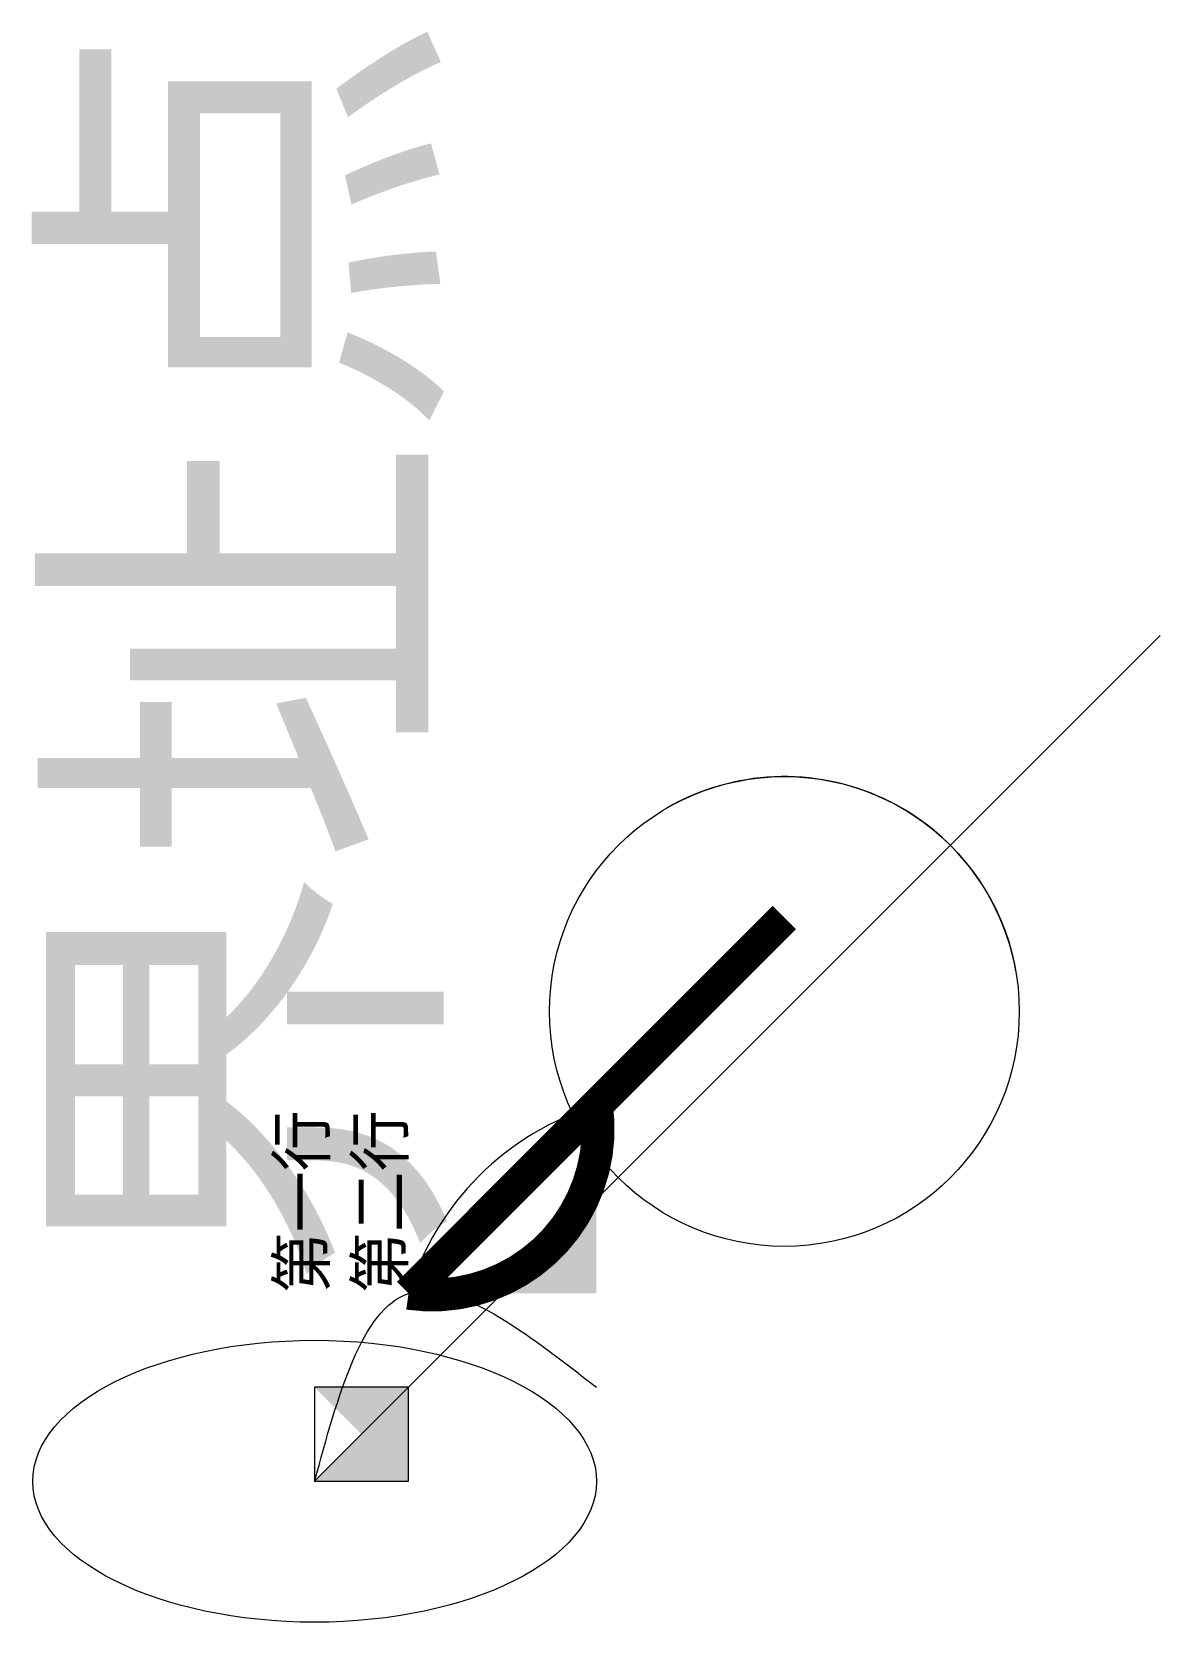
# Model space of a CAD drawing. Header units: millimetres. Extents: x -3 to 110, y -2 to 205.
# Drawn here: x -3.01 to 9, y -1.5 to 15.43 of the extents above; entities outside this region: 1.
import ezdxf

# ---------------------------------------------------------------- set-up
doc = ezdxf.new("R2010")
doc.units = ezdxf.units.MM
doc.layers.get('0').update_dxf_attribs({"linetype": 'CONTINUOUS', "lineweight": 0, "plot": 0})
for name, color, linetype, lineweight, plot in [('地类面', 7, 'Continuous', 0, False), ('注记', 7, 'Continuous', 0, False), ('界址线', 7, 'Continuous', 0, False), ('遮罩', 7, 'Continuous', 0, False)]:
    doc.layers.add(name, color=color, linetype=linetype, lineweight=lineweight, plot=plot)

msp = doc.modelspace()

# ---------------------------------------------------------------- hatches: boundary and pattern name
at = {"layer": '地类面'}
h = msp.add_hatch(color=256, dxfattribs=at)
h.paths.add_polyline_path([(0, 0), (1, 0), (1, 1)])
h.paths.add_polyline_path([(2, 2), (3, 2), (3, 3)], flags=0)
at = {"layer": '遮罩'}
msp.add_hatch(color=256, dxfattribs=at).paths.add_polyline_path([(100, 200), (110, 200), (110, 205), (100, 205)])

# ---------------------------------------------------------------- linework, layer by layer
msp.add_line((0, 0), (9, 9))
msp.add_lwpolyline([(1, 2), (3, 4, 0.25)], format="xyb", close=True)
msp.add_circle((5, 5), 2.5)
msp.add_arc((5, 5), 2.5, 10, 120)
msp.add_ellipse((0, 0), major_axis=(3, 0), ratio=0.5)
msp.add_spline([(0, 0), (1, 2), (3, 1)], degree=3)
msp.add_point((7, 7))
msp.add_solid([(0, 0), (1, 0), (1, 1), (0, 1)])
msp.add_trace([(0, 0), (1, 0), (1, 1), (0, 1)])
msp.add_3dface([(0, 0), (1, 0), (1, 1), (0, 1)])
at = {"layer": '界址线', "color": 1, "const_width": 0.35}
msp.add_lwpolyline([(1, 2, 0.5), (3, 4), (5, 6)], format="xyb", close=True, dxfattribs=at)

# ---------------------------------------------------------------- texts
at = {"layer": '注记'}
msp.add_text('界址点', height=3.5, rotation=90, dxfattribs=at).set_placement((1, 2))
at = {"layer": '注记', "insert": (1, 2), "char_height": 0.5, "width": 10, "attachment_point": 7, "rotation": 90}
msp.add_mtext('第一行\\P第二行', dxfattribs=at)

doc.saveas('drawing.dxf')
